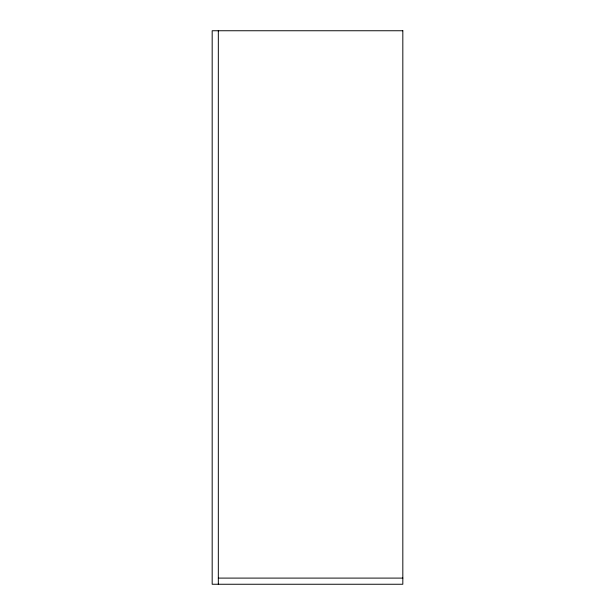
<?xml version="1.0" encoding="UTF-8"?>
<svg xmlns="http://www.w3.org/2000/svg" width="615" height="615" viewBox="0 0 615 615"><rect width="100%" height="100%" fill="white"/><g stroke="black" fill="none" stroke-linecap="round" stroke-linejoin="round"><path stroke-width="0.92" d="M218.325 578.1L402.825 578.1M218.325 30.75L218.325 584.25M402.825 30.75L212.175 30.75L212.175 584.25L402.825 584.25L402.825 30.75"/></g></svg>
